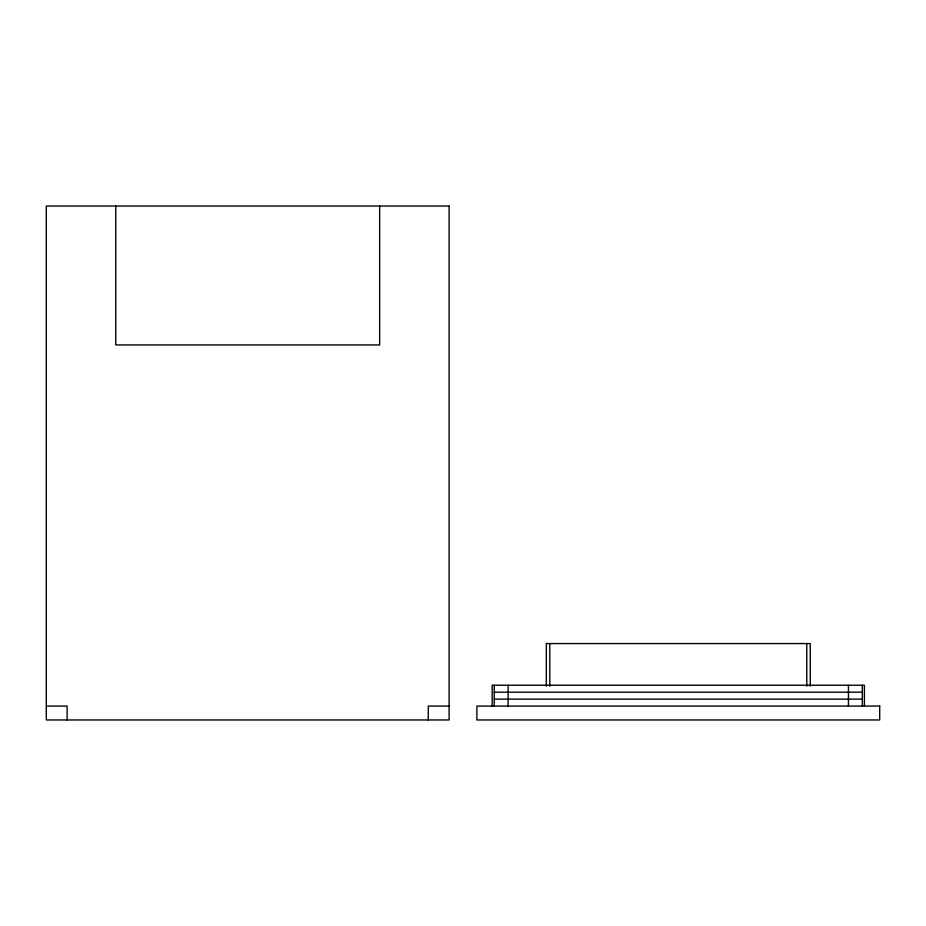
<?xml version="1.0" encoding="UTF-8"?>
<svg xmlns="http://www.w3.org/2000/svg" width="926" height="926" viewBox="0 0 926 926"><rect width="100%" height="100%" fill="white"/><g stroke="black" fill="none" stroke-linecap="round" stroke-linejoin="round"><path stroke-width="1.39" d="M494.252 692.185L862.337 692.185M494.252 699.13L862.337 699.13M46.3 706.075L67.135 706.075L67.135 719.965M449.11 706.075L428.275 706.075L428.275 719.965M864.421 706.075L864.421 685.24L492.169 685.24L492.169 706.075M862.337 685.24L862.337 706.075M848.447 685.24L848.447 706.075M810.25 686.189L810.25 643.57L546.34 643.57L546.34 686.189M806.778 643.57L806.778 686.189M549.812 643.57L549.812 686.189M508.142 685.24L508.142 706.075M494.252 685.24L494.252 706.075M379.66 206.035L379.66 344.935L115.75 344.935L115.75 206.035M449.11 206.035L46.3 206.035L46.3 719.965L449.11 719.965L449.11 206.035M879.7 706.075L476.89 706.075L476.89 719.965L879.7 719.965L879.7 706.075"/></g></svg>
